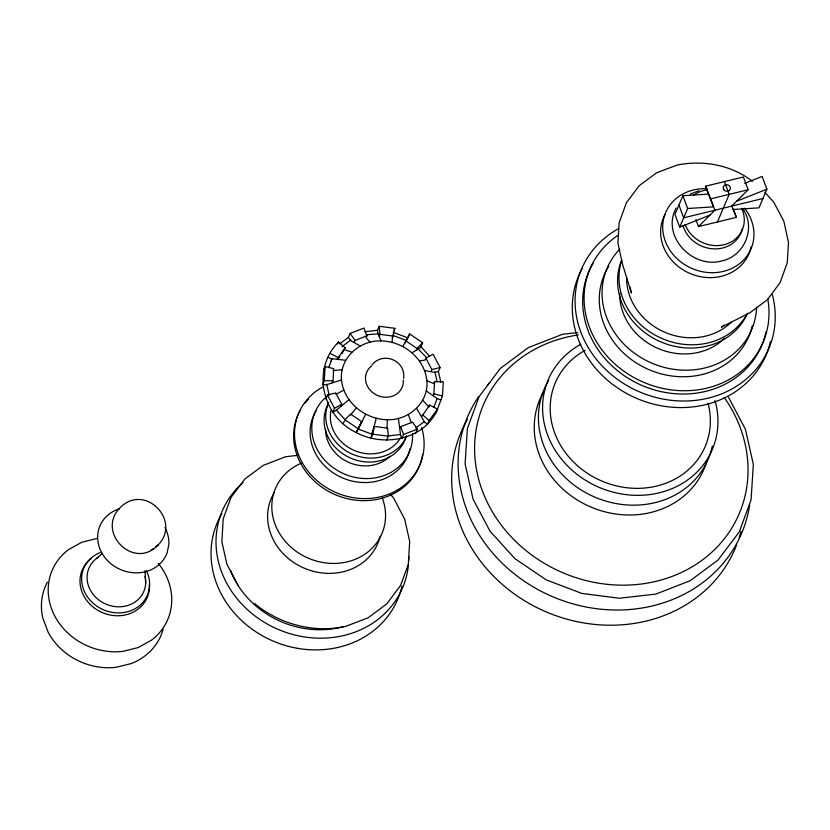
<?xml version="1.0" encoding="UTF-8"?>
<svg xmlns="http://www.w3.org/2000/svg" width="830" height="830" viewBox="0 0 830 830"><rect width="100%" height="100%" fill="white"/><g stroke="black" fill="none" stroke-linecap="round" stroke-linejoin="round"><path stroke-width="1.25" d="M403.608 378.324C406.077 360.811 383.367 351.007 372.182 364.723M386.936 428.737L387.434 419.731C408.588 420.561 428.965 402.571 426.869 380.7C424.597 358.072 403.1 341.182 380.939 340.902C359.784 340.082 339.408 358.072 341.504 379.943C343.776 402.571 365.273 419.461 387.434 419.731M342.002 353.673L345.135 347.77L338.505 342.022C311.188 369.298 322.04 416.38 356.267 432.555C383.834 447.484 424.576 439.734 437.586 409.19L429.712 405.102L421.65 416.598M341.504 379.943L326.491 384.736L322.59 384.705L324.281 380.721L325.132 366.518L333.722 368.676L332.996 380.804L332.208 382.661M408.339 563.881L409.688 541.534L404.656 519.144L393.503 497.772L390.93 494.939M433.063 395.692L433.851 393.835L434.588 381.707L443.303 381.79L442.442 395.993L435.906 413.164M392.092 342.344L392.538 336.171M372.691 430.428L371.072 438.178L372.763 434.204L374.372 426.444L387.651 428.166L388.315 436.207L386.635 440.19M392.414 337.924L394.821 328.307L379.258 326.304L377.577 330.278L377.868 333.878L366.196 334.77M371.799 434.702L376.281 418.289M328.732 367.638L332.021 358.664L345.602 360.282M433.81 407.509L437.109 398.535L426.257 390.889M408.246 564.597L400.6 585.399L386.832 603.825L368.095 617.8L345.83 626.328C313.699 633.394 279.544 624.295 254.364 603.348M676.139 208.019C660.919 236.062 692.593 269.273 721.83 260.9C744.292 256.408 756.286 227.939 742.975 209.056M739.343 531.74L751.077 499.816L753.35 464.427L745.392 429.203L728.481 397.228M323.451 370.491L325.132 366.518M337.665 344.004L338.505 342.022M331.118 360.811L332.021 358.664M337.084 359.265L345.135 347.77M339.719 343.838L348.424 337.374L350.115 333.401L364.017 328.037L366.912 335.828L366.123 337.686L370.004 342.147M325.796 398.94L327.476 394.966L335.725 392.964L341.732 404.314L340.943 406.171M360.033 345.996L350.634 340.507L348.424 337.374M354.254 342.261L355.043 340.404L366.912 335.828M341.732 404.314L334.511 408.277L332.83 412.251L336.057 410.477L348.849 399.697M379.134 336.202L379.922 334.345L379.258 326.304M343.226 423.715L344.907 419.741L350.602 414.108L361.735 421.65L356.267 432.555L361.735 421.65M393.97 330.299L394.821 328.307M357.253 431.133L365.657 414.263M405.05 342.717L409.626 333.93L422.667 342.769L420.976 346.743L418.434 349.274L426.724 357.74M408.36 336.907L409.626 333.93M373.583 428.301L374.372 426.444M416.183 350.26L416.971 348.403L422.667 342.769M440.813 382.205L438.416 371.518L440.097 367.545L433.063 354.234L425.852 358.197L425.064 360.054L419.524 360.946M399.884 428.539L400.672 426.682L412.531 422.107L417.469 429.11L415.778 433.094M398.369 418.486L400.579 434.962L401.876 438.448L403.567 434.474L400.672 426.682M431.061 371.404L431.849 369.547L425.852 358.197M424.576 370.491L434.723 372.421L438.416 371.518M434.588 381.707L433.8 383.564L426.869 380.7M429.712 405.102L428.923 406.959L422.771 400.361M416.66 408.464L424.41 421.889L427.388 424.462L429.069 420.488L437.586 409.19M437.109 398.535L440.761 399.967M679.718 227.14L687.634 208.496L713.499 206.857L708.758 194.085L682.883 195.724L674.977 214.379L679.718 227.14L710.003 215.105M717.442 221.973L729.165 194.365L724.414 181.604M744.676 183.368L762.148 176.427L766.889 189.199L758.973 207.842L733.108 209.482M406.244 341.006L407.935 337.903L393.13 332.28M402.716 346.38L406.441 340.539L392.6 335.289M158.125 544.999C182.081 520.441 144.327 482.572 120.08 507.752C95.678 532.154 133.879 570.801 158.125 544.999L155.542 546.918M338.36 358.487L339.812 356.558M767.325 299.775L780.096 282.636L787.276 262.602L788.5 242.36L783.811 221.133L773.851 202.313L764.907 192.311M738.69 532.663L718.116 559.939L690.093 580.761L655.876 594.083L619.242 598.254L581.861 593.419L546.296 579.921L514.953 558.673L489.98 531.127L473.069 499.152L465.101 463.929L467.373 428.539L479.118 396.615L500.334 368.416L528.357 347.594L562.574 334.272L577.732 332.55M350.623 414.959L356.298 407.924M698.476 226.59L714.91 210.208L705.448 186.221L743.389 176.987L748.131 189.748L731.697 206.12L736.418 217.346L698.476 226.59L695.893 219.628M96.737 558.31L102.391 553.351M150.821 550.435L153.073 548.755M341.96 346.639L350.831 340.051M415.737 428.021L424.607 421.433M724.196 325.049L721.301 327.196L749.988 312.702L766.422 300.491M412.074 352.719L418.631 348.808M336.046 394.229L343.796 390.152M736.604 201.234L766.889 189.199M690.353 194.044L698.985 190.713M403.567 434.474L417.469 429.11M97.048 538.463L81.848 542.229L68.568 549.574A62.81 55.766 23 0 0 54.956 616.379A62.81 55.766 23 0 0 122.892 651.363L138.081 647.608L151.361 640.252A62.81 55.766 23 0 0 158.24 563.331M710.19 198.982L748.131 189.748M762.936 198.515L683.671 217.823L678.93 205.052M431.849 369.547L440.097 367.545M364.868 331.72L377.577 330.278M387.714 435.989L400.776 434.495M297.991 455.328L285.427 456.759L263.151 465.443L244.902 479.003L231.051 497.357L223.187 518.854L221.89 541.876L226.912 564.224L237.951 585.098M332.934 370.533L342.116 369.755M324.281 380.721L332.996 380.804M379.922 334.345L393.202 336.067M372.763 434.204L388.315 436.207M433.851 393.835L442.442 395.993M344.346 349.627L351.713 352.179M358.155 428.996L371.996 434.246M329.987 353.321L337.872 357.408M328.296 357.294L331.834 359.12M752.499 181.355C731.375 164.89 702.958 159.775 676.958 165.118L656.53 172.837L639.183 185.702L626.36 202.8L619.128 222.824L617.904 243.076L622.552 264.345L631.423 293.094L630.084 287.17M405.839 340.86L416.971 348.403M344.907 419.741L357.958 428.581M422.439 414.741L429.069 420.488M420.976 346.743L429.639 356.298M336.254 410.01L345.965 420.727M350.115 333.401L355.043 340.404M327.476 394.966L334.511 408.277M705.448 186.221L708.28 192.965M378.065 333.411L380.939 340.902M733.398 209.222L736.418 217.346M682.883 195.724L687.634 208.496M408.339 414.647L411.317 422.802M434.92 371.954L437.088 381.634M326.688 384.269L329.137 395.163M145.043 570.615L145.655 583.5M343.817 626.557A88.675 78.725 23 0 1 230.564 570.646M389.944 456.251A37.215 33.034 23 0 1 349.482 462.694A37.215 33.034 23 0 1 325.568 429.349M406.233 436.321A42.434 37.672 23 0 1 351.515 458.482A42.434 37.672 23 0 1 328.172 404.086M406.71 435.854A42.434 37.672 23 0 1 352.553 454.238A42.434 37.672 23 0 1 328.763 402.311M422.584 454.477A65.871 58.484 23 0 1 339.595 496.382A65.871 58.484 23 0 1 300.024 410.653M304.973 403.183A65.871 58.484 23 0 1 308.376 399.303M421.63 427.543A65.871 58.484 23 0 1 383.636 495.946A65.871 58.484 23 0 1 302.203 462.528A65.871 58.484 23 0 1 322.745 386.967M412.489 433.841A51.211 45.474 23 0 1 344.626 474.127A51.211 45.474 23 0 1 325.702 397.425M409.999 448.605A51.211 45.474 23 0 1 343.547 478.36A51.211 45.474 23 0 1 316.261 410.528M382.339 498.01A57.82 51.325 23 0 1 350.478 560.987A57.82 51.325 23 0 1 277.448 529.696A57.82 51.325 23 0 1 301.186 463.233M400.361 438.126A37.765 33.532 23 0 1 355.261 450.877A37.765 33.532 23 0 1 330.983 410.477M380.099 536.242A57.82 51.325 23 0 1 304.849 568.446A57.82 51.325 23 0 1 274.419 492.294M401.928 586.156A98.013 87.015 23 0 1 275.436 642.036A98.013 87.015 23 0 1 221.766 513.801M408.474 564.421A98.013 87.015 23 0 1 272.728 626.909A98.013 87.015 23 0 1 242.817 482.728M408.817 556.702A98.013 87.015 23 0 1 408.744 560.572M403.287 379.974A19.256 17.088 23 0 1 377.339 395.37A19.256 17.088 23 0 1 371.767 365.864M145.043 576.456A29.797 26.456 23 0 1 126.596 605.827A29.797 26.456 23 0 1 90.678 590.732A29.797 26.456 23 0 1 98.697 556.972M149.317 584.59A35.275 31.322 23 0 1 101.561 612.25A35.275 31.322 23 0 1 91.435 558.341M146.454 570.874A34.57 30.689 23 0 1 130.341 610.88A34.57 30.689 23 0 1 85.148 593.056A34.57 30.689 23 0 1 100.15 552.604M119.458 508.821A36.209 32.152 23 0 0 109.166 562.211A36.209 32.152 23 0 0 167.152 552.77L168.843 544.511A36.209 32.152 23 0 0 164.983 527.662M163.095 629.472A62.81 55.766 23 0 1 131.316 663.543L116.127 667.299A62.81 55.766 23 0 1 48.192 632.315L42.787 617.956A62.81 55.766 23 0 1 47.403 582.121M708.073 403.276A81.423 72.283 23 0 1 658.46 485.602A81.423 72.283 23 0 1 559.213 442.919A81.423 72.283 23 0 1 585.077 350.374M766.038 331.699A94.008 83.467 23 0 1 645.003 386.707A94.008 83.467 23 0 1 593.045 263.359M751.067 246.894A46.376 41.168 23 0 1 692.033 274.284A46.376 41.168 23 0 1 665.121 214.285M744.603 208.174A46.376 41.168 23 0 1 727.858 270.061A46.376 41.168 23 0 1 663.948 236.882A46.376 41.168 23 0 1 707.243 188.784M749.656 505.003A148.892 132.188 23 0 1 556.256 598.202A148.892 132.188 23 0 1 478.547 396.75M487.262 385.462A148.892 132.188 23 0 1 489.856 382.568M736.615 544.968A148.892 132.188 23 0 1 541.202 609.677A148.892 132.188 23 0 1 467.332 419.565M740.91 531.48A148.892 132.188 23 0 1 739.167 537.664M731.406 322.071A60.6 53.805 23 0 1 664.944 332.311A60.6 53.805 23 0 1 626.588 277.147M724.549 338.235A60.6 53.805 23 0 1 658.086 348.476A60.6 53.805 23 0 1 619.72 293.312M752.229 325.858A78.549 69.741 23 0 1 649.942 370.066A78.549 69.741 23 0 1 608.722 266.285M756.566 307.152A78.549 69.741 23 0 1 652.069 363.239A78.549 69.741 23 0 1 619.834 249.114M770.468 341.338A101.737 90.325 23 0 1 640.553 399.967A101.737 90.325 23 0 1 582.152 268.567M706.88 460.92A89.152 79.151 23 0 1 590.037 506.684A89.152 79.151 23 0 1 544.708 390.048M724.196 397.363A138.994 123.4 23 0 1 674.593 575.449A138.994 123.4 23 0 1 483.475 493.726A138.994 123.4 23 0 1 578.22 334.936M742.383 228.406A30.918 27.442 23 0 1 713.478 248.865A30.918 27.442 23 0 1 683.038 225.501M767.792 299.007A94.008 83.467 23 0 1 643.914 382.412A94.008 83.467 23 0 1 617.925 235.357M772.336 294.557A101.737 90.325 23 0 1 710.49 397.56A101.737 90.325 23 0 1 586.385 344.294A101.737 90.325 23 0 1 618.682 228.613M747.519 313.242A68.33 60.663 23 0 1 661.292 342.085A68.33 60.663 23 0 1 621.587 260.205M746.772 314.342A68.33 60.663 23 0 1 662.06 338.547A68.33 60.663 23 0 1 621.712 260.392M714.993 400.517A89.152 79.151 23 0 1 662.299 492.024A89.152 79.151 23 0 1 552.759 446.135A89.152 79.151 23 0 1 580.793 344.284M712.285 446.073A89.152 79.151 23 0 1 596.884 497.99A89.152 79.151 23 0 1 548.869 380.223M741.595 208.288A30.918 27.442 23 0 1 725.202 244.394A30.918 27.442 23 0 1 685.196 224.598M693.6 195.226A30.918 27.442 23 0 1 707.087 189.883M723.802 189.624A3.683 3.268 23 0 0 730.058 189.676A3.683 3.268 23 0 0 726.52 184.654A3.683 3.268 23 0 0 723.802 189.624"/></g></svg>
